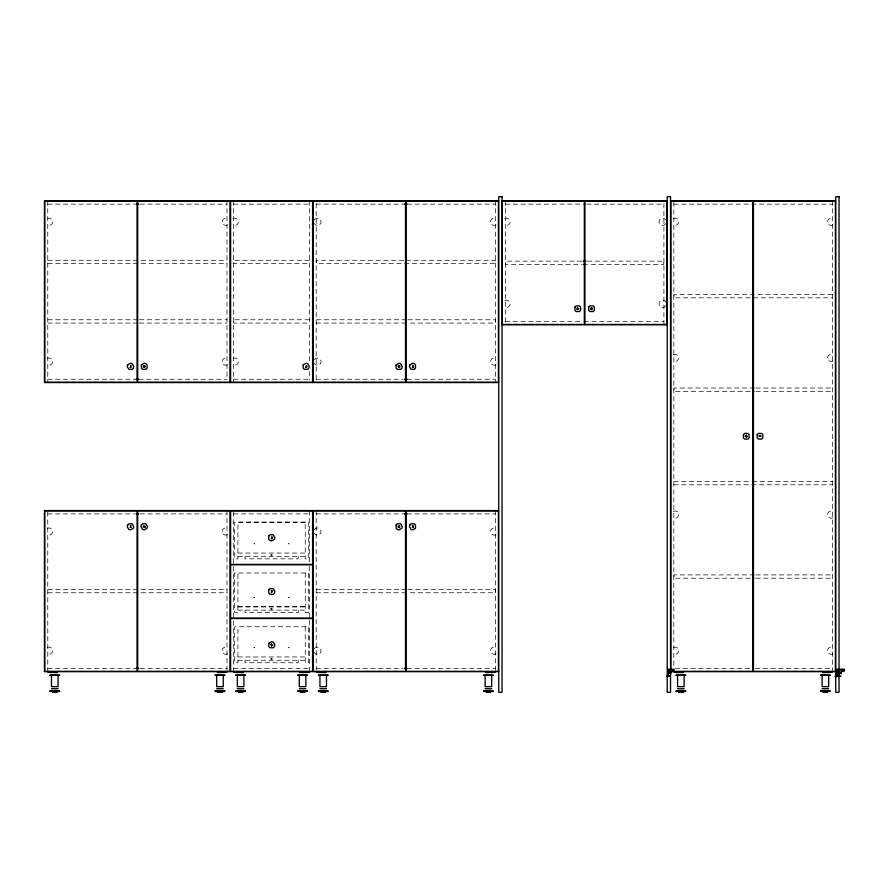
<?xml version="1.0" encoding="UTF-8"?>
<svg xmlns="http://www.w3.org/2000/svg" width="889" height="889" viewBox="0 0 889 889"><rect width="100%" height="100%" fill="white"/><g stroke="black" fill="none" stroke-linecap="round" stroke-linejoin="round"><path stroke-width="0.67" stroke-dasharray="4.45 3.33" d="M145.374 367.168L144.896 365.379L143.585 367.646L145.374 367.168L143.107 365.857M143.585 525.488L144.896 527.766L145.552 526.621L144.896 525.488L143.585 527.766M270.278 644.914L270.456 644.258L272.723 645.57L272.723 644.258L270.456 645.57L270.278 644.914L272.901 644.914M590.841 307.561L592.152 309.828L590.841 309.828L590.363 308.038L592.641 309.35M744.96 436.243L745.126 435.588L747.405 436.899L747.405 435.588L745.126 436.899L744.96 436.243L747.582 436.243M131.161 365.379L129.85 367.646L130.505 367.824L131.161 367.646L129.85 365.379M129.85 527.766L131.161 525.488M306.683 365.379L305.372 367.646L306.027 367.824L306.683 367.646L305.372 365.379M272.245 536.523L270.934 538.79L271.59 538.967L272.245 538.79L270.934 536.523M398.294 367.646L399.606 365.379L400.083 365.857L397.805 367.168L398.95 367.824L400.083 367.168L397.805 365.857L398.294 365.379L399.606 367.646M270.934 592.596L272.245 590.318L271.59 590.14L270.934 590.318L272.245 592.596M413.329 365.379L412.018 367.646L412.674 367.824L413.329 367.646L412.018 365.379M412.018 527.766L413.329 525.488M578.906 308.038L576.639 309.35L577.117 309.828L578.428 307.561M590.841 309.828L592.152 307.561M760.651 435.11L759.995 436.243L759.339 435.11M577.117 309.828L578.906 309.35L576.639 308.038M131.639 365.857L130.505 366.512L131.639 367.168M143.107 367.168L145.374 365.857M307.161 367.168L306.027 366.512L307.161 365.857M131.639 525.966L130.505 526.621L131.639 527.277M413.818 367.168L412.674 366.512L413.818 365.857M143.107 527.277L145.374 525.966M590.363 309.35L592.641 308.038M272.723 538.312L271.59 537.656L272.723 537M272.723 592.107L271.59 591.452L272.723 590.796M413.818 527.277L412.674 526.621L413.818 525.966M758.862 436.899L761.14 435.588M746.271 434.932L745.615 435.11L746.927 437.377L746.271 437.555L745.615 437.377L746.927 435.11L746.271 434.932L746.271 437.555M271.59 643.603L270.934 643.78L272.245 646.047L271.59 646.225L270.934 646.047L272.245 643.78L271.59 643.603L271.59 646.225M47.75 204.148L134.606 204.148M140.118 204.148L226.973 204.148M233.618 204.148L309.561 204.148M316.195 204.148L404.417 204.148M407.173 204.148L495.406 204.148M505.352 204.148L585.318 204.148M586.696 204.148L663.905 204.148M673.851 204.148L832.404 204.148M47.862 260.31L226.862 260.31M309.461 260.31L233.729 260.31L233.729 263.622L309.461 263.622M403.717 260.31L316.295 260.31L316.295 263.622L495.306 263.622L495.306 260.31L405.106 260.31M581.851 261.144L505.463 261.144L505.463 264.444L581.851 264.444M587.407 261.144L663.805 261.144L663.805 264.444L587.407 264.444M47.862 263.622L226.862 263.622M832.304 294.503L673.962 294.503L673.962 297.815L832.304 297.815M576.461 308.694L579.083 308.694M590.185 308.694L592.807 308.694M47.862 319.762L138.051 319.762M139.44 319.762L226.862 319.762M309.461 319.762L233.729 319.762L233.729 323.063L309.461 323.063M406.495 319.762L316.295 319.762L316.295 323.063L406.495 323.063M407.884 319.762L495.306 319.762L495.306 323.063L407.884 323.063M505.363 321.44L582.573 321.44M583.951 321.44L663.916 321.44M47.862 323.063L138.051 323.063M139.44 323.063L226.862 323.063M142.929 366.512L145.552 366.512M306.027 366.512L307.338 366.512M397.639 366.512L400.261 366.512M412.674 366.512L413.985 366.512M47.773 379.247L136.006 379.247M138.762 379.247L226.995 379.247M233.618 379.247L309.561 379.247M316.217 379.247L403.073 379.247M407.206 379.247L495.429 379.247M754.517 388.004L673.962 388.004L673.962 391.316L754.517 391.316M755.906 388.004L832.304 388.004M755.906 391.316L832.304 391.316M758.684 436.243L761.306 436.243M673.851 481.471L751.061 481.471M752.438 481.471L832.404 481.471M673.851 484.772L832.404 484.772M47.75 513.886L134.606 513.886M140.118 513.886L226.973 513.886M233.618 513.886L309.561 513.886M316.195 513.886L404.417 513.886M407.173 513.886L495.406 513.886M142.929 526.621L145.552 526.621M397.639 526.621L400.261 526.621M412.674 526.621L413.985 526.621M271.59 537.656L272.901 537.656M237.941 553.047L305.227 553.069M237.941 556.37L305.249 556.381M754.517 574.905L673.962 574.905L673.962 578.206L754.517 578.206M755.906 574.905L832.304 574.905M755.906 578.206L832.304 578.206M47.862 589.463L226.862 589.463M406.495 589.463L316.295 589.463L316.295 592.763L406.495 592.763M407.884 589.463L495.306 589.463L495.306 592.763L407.884 592.763M271.59 591.452L272.901 591.452M47.862 592.763L226.862 592.763M237.941 606.798L305.227 606.798M237.941 606.82L305.227 606.82M237.941 610.121L305.249 610.132M237.941 656.96L305.227 656.949M237.941 660.271L305.249 660.283M47.773 668.339L136.006 668.339M140.14 668.339L226.995 668.339M233.618 668.339L309.561 668.339M316.217 668.339L403.073 668.339M407.206 668.339L495.429 668.339M675.24 668.339L753.828 668.339M755.206 668.339L832.415 668.339M758.862 435.588L761.14 436.899M143.107 525.966L145.374 527.277M577.117 307.561L578.428 309.828M412.018 525.488L413.329 527.766M143.585 365.379L144.896 367.646M129.85 525.488L131.161 527.766M832.404 200.847L832.415 670.55M673.851 201.947L673.84 667.483M663.927 203.603L663.916 324.741M591.496 307.383L591.496 310.005M577.772 307.383L577.772 310.005M505.352 200.847L505.341 321.985M495.406 200.847L495.429 382.559M495.406 510.586L495.429 670.55M412.674 365.201L412.674 367.824M412.674 525.321L412.674 527.933M398.95 365.201L398.95 367.824M398.95 525.321L398.95 527.933M316.195 203.592L316.195 379.781M316.195 510.586L316.217 670.55M309.561 200.847L309.583 361.745M309.583 371.458L309.583 379.781M309.561 510.586L309.583 564.726M309.583 566.115L309.583 618.877M309.583 620.266L309.561 670.55M306.027 365.201L306.027 367.824M305.249 573.005L305.249 612.599L308.55 612.599L308.55 573.005L234.629 573.005L234.629 612.599L237.93 612.599L237.93 573.005M305.227 626.734L305.249 662.75L308.55 662.75L308.55 626.767L234.629 626.767L234.629 662.75L237.93 662.75L237.941 626.734M298.215 556.381L298.215 558.848L244.986 558.848L244.986 556.381M298.215 610.132L298.215 612.599L244.986 612.599L244.986 610.132M298.215 660.283L298.215 662.75L244.986 662.75L244.986 660.283M271.59 536.345L271.59 538.967M271.59 590.14L271.59 592.763M233.618 200.847L233.618 382.559M233.596 511.964L233.618 671.651M226.973 200.847L226.984 379.781M226.973 510.586L226.995 671.651M144.24 365.201L144.24 367.824M144.24 525.321L144.24 527.933M130.505 365.201L130.505 367.824M130.505 525.321L130.505 527.933M47.75 200.847L47.773 382.559M47.75 511.964L47.773 671.651M832.993 224.928A3.612 3.612 0 0 1 827.57 221.805A3.612 3.612 0 0 1 832.993 218.672M832.993 361.012A3.612 3.612 0 0 1 827.57 357.878A3.612 3.612 0 0 1 832.993 354.755M832.993 517.742A3.612 3.612 0 0 1 827.57 514.609A3.612 3.612 0 0 1 832.993 511.475M832.993 653.815A3.612 3.612 0 0 1 827.57 650.692A3.612 3.612 0 0 1 832.993 647.559M673.273 218.672A3.612 3.612 0 0 1 678.696 221.805A3.612 3.612 0 0 1 673.273 224.928M673.273 354.755A3.612 3.612 0 0 1 678.696 357.878A3.612 3.612 0 0 1 673.273 361.012M673.273 511.475A3.612 3.612 0 0 1 678.696 514.609A3.612 3.612 0 0 1 673.273 517.742M673.273 647.559A3.612 3.612 0 0 1 678.696 650.692A3.612 3.612 0 0 1 673.273 653.815M504.774 218.672A3.612 3.612 0 0 1 510.197 221.805A3.612 3.612 0 0 1 504.774 224.928M504.774 300.649A3.612 3.612 0 0 1 510.197 303.782A3.612 3.612 0 0 1 504.774 306.905M665.817 223.606A3.612 3.612 0 0 1 660.371 224.573A3.612 3.612 0 0 1 660.371 219.038A3.612 3.612 0 0 1 665.817 219.994M665.817 305.583A3.612 3.612 0 0 1 660.371 306.549A3.612 3.612 0 0 1 660.371 301.015A3.612 3.612 0 0 1 665.817 301.971M495.995 224.928A3.612 3.612 0 0 1 490.572 221.805A3.612 3.612 0 0 1 495.995 218.672M495.995 364.723A3.612 3.612 0 0 1 490.572 361.601A3.612 3.612 0 0 1 495.995 358.467M314.306 219.994A3.612 3.612 0 0 1 319.751 219.038A3.612 3.612 0 0 1 319.751 224.573A3.612 3.612 0 0 1 314.306 223.606M314.306 359.789A3.612 3.612 0 0 1 319.751 358.834A3.612 3.612 0 0 1 319.751 364.368A3.612 3.612 0 0 1 314.306 363.401M233.029 218.672A3.612 3.612 0 0 1 238.452 221.805A3.612 3.612 0 0 1 233.029 224.928M233.029 358.467A3.612 3.612 0 0 1 238.452 361.601A3.612 3.612 0 0 1 233.029 364.723M495.995 534.667A3.612 3.612 0 0 1 490.572 531.544A3.612 3.612 0 0 1 495.995 528.41M495.995 653.815A3.612 3.612 0 0 1 490.572 650.692A3.612 3.612 0 0 1 495.995 647.559M314.306 529.733A3.612 3.612 0 0 1 319.751 528.777A3.612 3.612 0 0 1 319.751 534.311A3.612 3.612 0 0 1 314.306 533.344M314.306 648.881A3.612 3.612 0 0 1 319.751 647.914A3.612 3.612 0 0 1 319.751 653.459A3.612 3.612 0 0 1 314.306 652.493M227.562 224.928A3.612 3.612 0 0 1 222.139 221.805A3.612 3.612 0 0 1 227.562 218.672M227.562 364.723A3.612 3.612 0 0 1 222.139 361.601A3.612 3.612 0 0 1 227.562 358.467M47.184 218.672A3.612 3.612 0 0 1 52.607 221.805A3.612 3.612 0 0 1 47.184 224.928M47.184 358.467A3.612 3.612 0 0 1 52.607 361.601A3.612 3.612 0 0 1 47.184 364.723M227.562 534.667A3.612 3.612 0 0 1 222.139 531.544A3.612 3.612 0 0 1 227.562 528.41M227.562 653.815A3.612 3.612 0 0 1 222.139 650.692A3.612 3.612 0 0 1 227.562 647.559M47.184 528.41A3.612 3.612 0 0 1 52.607 531.544A3.612 3.612 0 0 1 47.184 534.667M47.184 647.559A3.612 3.612 0 0 1 52.607 650.692A3.612 3.612 0 0 1 47.184 653.815M253.998 543.624L254.532 543.935L253.998 543.624M253.998 597.375L254.532 597.686L253.998 597.375M270.878 554.725C271.045 557.992 273.801 553.236 270.878 554.725M253.998 647.514L254.532 647.825L253.998 647.514M270.878 608.465C271.045 611.743 273.801 606.987 270.878 608.465M288.647 543.624L289.181 543.935L288.647 543.624M270.878 658.616C271.045 661.894 273.801 657.127 270.878 658.616M288.647 597.375L289.181 597.686L288.647 597.375M288.647 647.514L289.181 647.825L288.647 647.514M399.606 525.488L398.294 527.766L397.805 527.277L400.083 525.966L399.606 525.488M398.294 525.488L397.805 525.966L400.083 527.277L399.606 527.766L398.294 525.488M305.227 522.154L237.941 522.154L237.93 558.848L234.629 558.848L234.629 522.187L308.55 522.187L308.55 558.848L305.249 558.848L305.227 522.154"/><path stroke-width="1.33" d="M841.972 669.75L841.883 671.384L842.605 669.228M838.016 676.04L839.349 669.75M838.549 676.04L839.183 673.017C838.86 676.185 840.638 669.295 839.238 672.495L839.883 669.75M217.516 671.651L217.516 672.473L226.828 672.14M300.104 671.651L300.104 672.473L309.428 672.14M485.95 671.651L485.95 672.473L495.262 672.14M822.947 671.651L822.947 672.473L832.26 672.14M498.729 200.825L44.472 200.825L44.472 382.559L498.729 382.559M47.75 200.847L226.973 200.847M233.618 200.847L309.561 200.847M316.195 200.847L495.406 200.847M502.018 200.858L667.228 200.858M670.517 200.858L835.727 200.858M135.984 204.148L138.74 204.148M404.417 204.148L407.173 204.148M583.24 261.144L586.018 261.144M583.24 264.444L586.018 264.444M502.018 324.741L667.228 324.741M136.006 379.247L138.762 379.247M404.451 379.247L407.206 379.247M498.729 510.575L44.45 510.575L44.461 671.651L498.729 671.651M135.984 513.886L138.74 513.886M404.417 513.886L407.173 513.886M136.006 668.339L138.762 668.339M404.451 668.339L407.206 668.339M670.517 671.651L835.727 671.651M47.917 672.14L57.229 672.473L57.229 671.651M233.763 672.14L243.075 672.473L243.075 671.651M316.362 672.14L325.674 672.473L325.674 671.651M674.006 672.14L683.319 672.473L683.319 671.651M49.862 672.473L57.229 672.473M217.516 672.473L224.884 672.473M235.707 672.473L243.075 672.473M300.104 672.473L307.483 672.473M318.306 672.473L325.674 672.473M485.95 672.473L493.317 672.473M675.951 672.473L683.319 672.473M822.947 672.473L830.315 672.473M49.862 675.118L59.685 675.118M215.06 675.118L224.884 675.118M235.707 675.118L245.531 675.118M297.648 675.118L307.483 675.118M318.306 675.118L328.13 675.118M483.494 675.118L493.317 675.118M675.951 675.118L685.775 675.118M820.491 675.118L830.315 675.118M50.073 675.284L59.474 675.284M215.271 675.284L224.673 675.284M235.918 675.284L245.32 675.284M297.859 675.284L307.272 675.284M318.518 675.284L327.919 675.284M483.705 675.284L493.106 675.284M676.162 675.284L685.563 675.284M820.703 675.284L830.104 675.284M51.484 688.719L58.074 688.719M216.672 688.719L223.261 688.719M237.319 688.719L243.908 688.719M299.271 688.719L305.86 688.719M319.918 688.719L326.507 688.719M485.116 688.719L491.706 688.719M677.562 688.719L684.152 688.719M822.114 688.719L828.704 688.719M51.484 690.62L58.074 690.62M216.672 690.62L223.261 690.62M237.319 690.62L243.908 690.62M299.271 690.62L305.86 690.62M319.918 690.62L326.507 690.62M485.116 690.62L491.706 690.62M677.562 690.62L684.152 690.62M822.114 690.62L828.704 690.62M49.884 690.82L59.663 690.82M215.082 690.82L224.861 690.82M235.729 690.82L245.508 690.82M297.682 690.82L307.45 690.82M318.329 690.82L328.108 690.82M483.527 690.82L493.295 690.82M675.973 690.82L685.752 690.82M820.514 690.82L830.293 690.82M49.884 691.486L59.663 691.486M215.082 691.486L224.861 691.486M235.729 691.486L245.508 691.486M297.682 691.486L307.45 691.486M318.329 691.486L328.108 691.486M483.527 691.486L493.295 691.486M675.973 691.486L685.752 691.486M820.514 691.486L830.293 691.486M52.673 691.798L56.885 691.798M217.861 691.798L222.072 691.798M238.508 691.798L242.719 691.798M300.46 691.798L304.671 691.798M321.107 691.798L325.318 691.798M486.305 691.798L490.517 691.798M678.751 691.798L682.963 691.798M823.303 691.798L827.515 691.798M52.673 692.042L56.885 692.042M217.861 692.042L222.072 692.042M238.508 692.042L242.719 692.042M300.46 692.042L304.671 692.042M321.107 692.042L325.318 692.042M486.305 692.042L490.517 692.042M678.751 692.042L682.963 692.042M823.303 692.042L827.515 692.042M52.929 692.298L56.618 692.298M218.127 692.298L221.805 692.298M238.774 692.298L242.464 692.298M300.726 692.298L304.405 692.298M321.374 692.298L325.063 692.298M486.572 692.298L490.25 692.298M679.018 692.298L682.708 692.298M823.558 692.298L827.248 692.298M828.681 675.74L828.681 686.652L822.125 686.652L822.125 675.74M684.13 675.74L684.13 686.652L677.585 686.652L677.585 675.74M491.684 675.74L491.684 686.652L485.138 686.652L485.138 675.74M326.485 675.74L326.485 686.652L319.94 686.652L319.94 675.74M305.838 675.74L305.838 686.652L299.293 686.652L299.293 675.74M243.897 675.74L243.897 686.652L237.341 686.652L237.341 675.74M223.239 675.74L223.239 686.652L216.694 686.652L216.694 675.74M58.052 675.74L58.052 686.652L51.495 686.652L51.495 675.74M670.506 673.618L671.428 671.74L668.861 672.495L669.439 669.75L673.473 669.75L673.384 671.384L674.106 669.228L668.006 669.317L668.917 669.75L667.583 676.04C663.416 676.962 674.573 676.196 668.106 676.04L668.75 673.017L670.628 673.017L670.506 673.618M840.95 673.618L841.805 671.606L841.183 672.495L837.36 672.495L837.938 669.75L843.905 669.75L843.828 671.384L844.55 669.228L836.505 669.317L837.416 669.75L836.082 676.04C830.137 677.218 849.062 675.94 836.605 676.04L837.238 673.017L841.072 673.017L840.95 673.618M127.672 364.879L127.227 366.512L128.872 369.346L132.15 369.346L133.35 368.146L133.783 366.512L132.15 363.679L130.505 363.234L127.672 364.879M141.395 364.879L141.395 368.146L142.596 369.346L145.874 369.346L147.074 368.146L147.074 364.879L145.874 363.679L144.24 363.234L141.395 364.879M127.672 524.988L127.227 526.621L128.872 529.466L130.505 529.9L133.35 528.266L133.783 526.621L132.15 523.788L128.872 523.788L127.672 524.988M141.395 524.988L140.962 526.621L142.596 529.466L144.24 529.9L147.074 528.266L147.518 526.621L145.874 523.788L142.596 523.788L141.395 524.988M303.182 364.879L303.182 368.146L304.382 369.346L307.661 369.346L308.861 368.146L309.305 366.512L307.661 363.679L306.027 363.234L303.182 364.879M268.756 536.011L268.756 539.29L269.956 540.49L271.59 540.934L274.434 539.29L274.868 537.656L273.234 534.811L269.956 534.811L268.756 536.011M268.756 589.818L268.756 593.096L269.956 594.297L273.234 594.297L274.434 593.096L274.868 591.452L273.234 588.618L269.956 588.618L268.756 589.818M268.756 643.28L268.756 646.559L269.956 647.759L273.234 647.759L274.434 646.559L274.868 644.914L273.234 642.08L271.59 641.636L268.756 643.28M396.105 364.879L396.105 368.146L397.305 369.346L400.583 369.346L401.784 368.146L402.228 366.512L400.583 363.679L398.95 363.234L396.105 364.879M409.84 364.879L409.396 366.512L411.04 369.346L414.318 369.346L415.519 368.146L415.519 364.879L414.318 363.679L412.674 363.234L409.84 364.879M396.105 524.988L396.105 528.266L397.305 529.466L398.95 529.9L401.784 528.266L402.228 526.621L400.583 523.788L397.305 523.788L396.105 524.988M409.84 524.988L409.396 526.621L411.04 529.466L412.674 529.9L415.519 528.266L415.519 524.988L414.318 523.788L411.04 523.788L409.84 524.988M574.927 307.061L574.927 310.339L576.128 311.539L579.406 311.539L580.606 310.339L580.606 307.061L579.406 305.86L576.128 305.86L574.927 307.061M588.662 307.061L588.662 310.339L589.863 311.539L593.141 311.539L594.341 310.339L594.341 307.061L593.141 305.86L589.863 305.86L588.662 307.061M743.426 434.61L743.426 437.888L744.626 439.088L747.905 439.088L749.105 437.888L749.105 434.61L747.905 433.41L744.626 433.41L743.426 434.61M757.161 434.61L757.161 437.888L758.361 439.088L761.64 439.088L762.84 437.888L762.84 434.61L761.64 433.41L758.361 433.41L757.161 434.61M502.041 196.702L498.729 196.702L498.729 692.298L502.041 692.298L502.041 196.702M670.539 196.702L667.228 196.702L667.228 692.298L670.539 692.298L670.539 196.702M839.038 196.702L835.727 196.702L835.727 692.298L839.038 692.298L839.038 196.702M137.062 201.136L44.75 201.136L44.75 382.248L137.062 382.248L137.062 201.136M229.984 201.136L137.673 201.136L137.673 382.248L229.984 382.248L229.984 201.136M312.584 201.136L230.607 201.136L230.607 382.248L312.584 382.248L312.584 201.136M405.506 201.136L313.195 201.136L313.195 382.248L405.506 382.248L405.506 201.136M498.429 201.136L406.117 201.136L406.117 382.248L498.429 382.248L498.429 201.136M584.329 201.17L502.352 201.17L502.352 324.429L584.329 324.429L584.329 201.17M666.917 201.17L584.94 201.17L584.94 324.429L666.917 324.429L666.917 201.17M752.827 201.125L670.851 201.125L670.851 671.339L752.827 671.339L752.827 201.125M835.416 201.125L753.439 201.125L753.439 671.339L835.416 671.339L835.416 201.125M137.062 510.897L44.75 510.897L44.75 671.339L137.062 671.339L137.062 510.897M229.984 510.897L137.673 510.897L137.673 671.339L229.984 671.339L229.984 510.897M312.584 510.919L230.607 510.919L230.607 564.415L312.584 564.415L312.584 510.919M405.506 510.897L313.195 510.897L313.195 671.339L405.506 671.339L405.506 510.897M498.429 510.897L406.117 510.897L406.117 671.339L498.429 671.339L498.429 510.897M312.584 564.715L230.607 564.715L230.607 618.166L312.584 618.166L312.584 564.715M312.584 618.522L230.607 618.522L230.607 671.339L312.584 671.339L312.584 618.522"/></g></svg>
